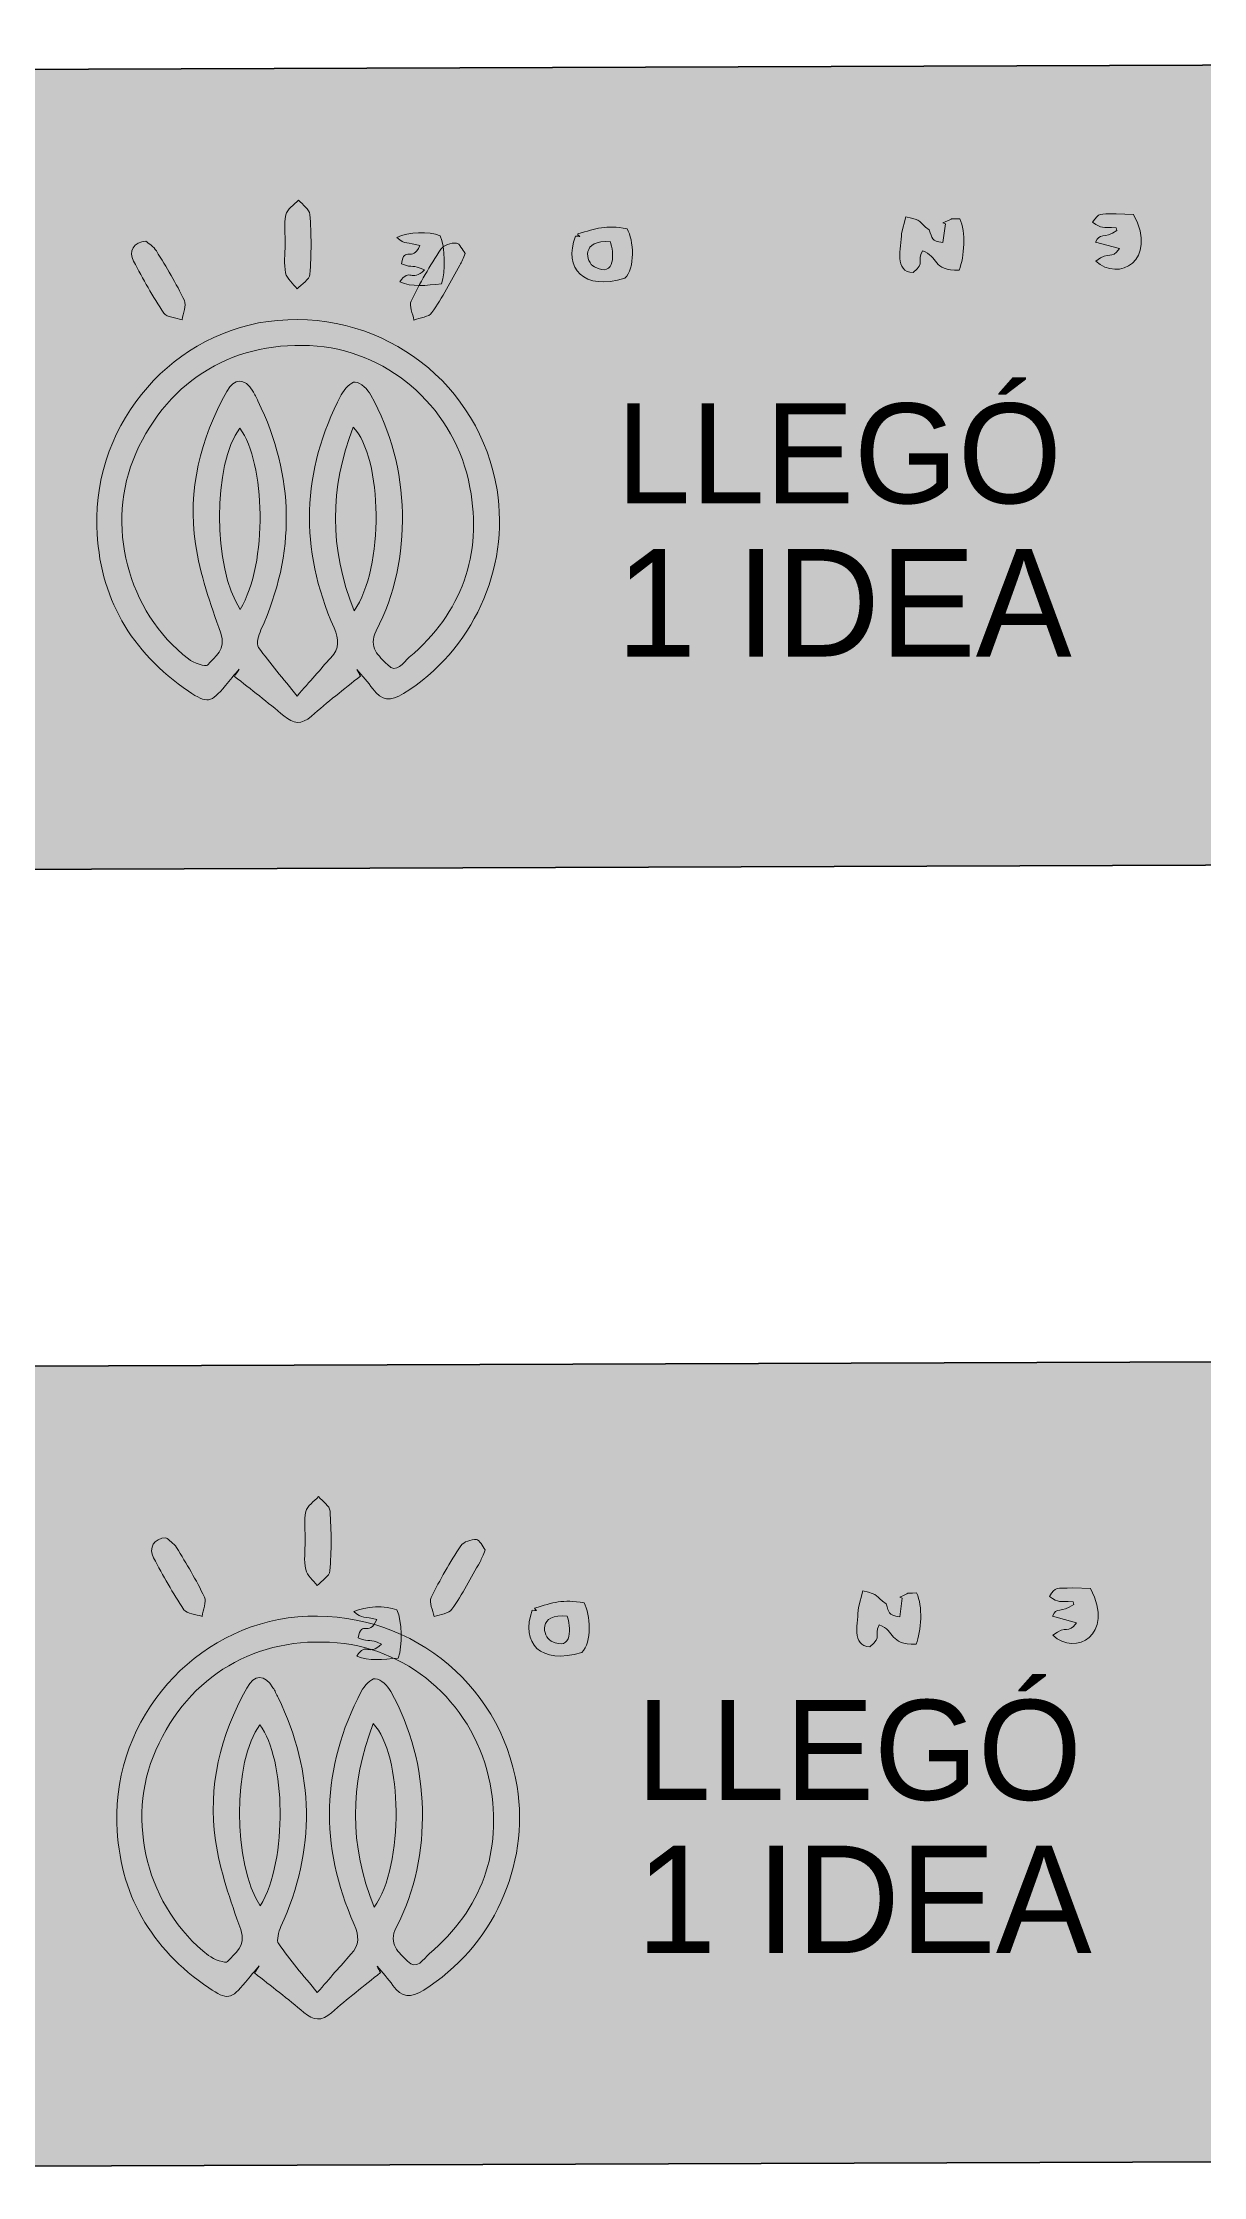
# Model space of a CAD drawing. Header units: millimetres. Extents: x -336 to 268, y -416 to 74.
# Drawn here: x 82.2 to 111.2, y -207.9 to -154.5 of the extents above; entities that cross this region are included whole.
import ezdxf

# ---------------------------------------------------------------- set-up
doc = ezdxf.new("R2010")
doc.units = ezdxf.units.MM
doc.header["$MEASUREMENT"] = 0
doc.layers.add('Capa 1', color=7, linetype='Continuous', lineweight=0)

msp = doc.modelspace()

# ---------------------------------------------------------------- hatches: boundary and pattern name
at = {"layer": 'Capa 1', "true_color": 0x92784b, "transparency": 33554687}
h = msp.add_hatch(color=35, dxfattribs=at)
h.dxf.hatch_style = 2
edge = h.paths.add_edge_path()
edge.add_spline(control_points=[(11.385, -155.471), (11.385, -155.471), (266.721, -154.548), (266.721, -154.548), (267.271, -154.546), (267.723, -154.995), (267.725, -155.545), (267.725, -155.545), (267.79, -173.545), (267.79, -173.545), (267.792, -174.095), (267.343, -174.546), (266.793, -174.548), (266.793, -174.548), (11.457, -175.471), (11.457, -175.471), (10.907, -175.473), (10.455, -175.025), (10.453, -174.475), (10.453, -174.475), (10.388, -156.475), (10.388, -156.475), (10.386, -155.925), (10.835, -155.473), (11.385, -155.471)], knot_values=[0, 0, 0, 0, 1, 1, 1, 2, 2, 2, 3, 3, 3, 4, 4, 4, 5, 5, 5, 6, 6, 6, 7, 7, 7, 8, 8, 8, 8], degree=3, periodic=0)
at = {"layer": 'Capa 1', "true_color": 0x000000, "transparency": 33554687}
h = msp.add_hatch(color=18, dxfattribs=at)
h.dxf.hatch_style = 2
edge = h.paths.add_edge_path()
edge.add_spline(control_points=[(88.268, -159.596), (88.268, -159.346), (88.229, -159.087), (88.282, -158.849), (88.313, -158.709), (88.49, -158.602), (88.602, -158.48), (88.701, -158.6), (88.878, -158.715), (88.886, -158.84), (88.92, -159.338), (88.923, -159.841), (88.885, -160.338), (88.875, -160.467), (88.677, -160.582), (88.566, -160.703), (88.465, -160.571), (88.309, -160.451), (88.277, -160.304), (88.228, -160.078), (88.265, -159.833), (88.265, -159.596), (88.266, -159.596), (88.267, -159.596), (88.268, -159.596)], knot_values=[0, 0, 0, 0, 1, 1, 1, 2, 2, 2, 3, 3, 3, 4, 4, 4, 5, 5, 5, 6, 6, 6, 7, 7, 7, 8, 8, 8, 8], degree=3, periodic=0)
h = msp.add_hatch(color=18, dxfattribs=at)
h.dxf.hatch_style = 2
edge = h.paths.add_edge_path()
edge.add_spline(control_points=[(84.785, -159.508), (84.85, -159.567), (84.979, -159.642), (85.048, -159.754), (85.296, -160.158), (85.544, -160.565), (85.746, -160.993), (85.805, -161.116), (85.712, -161.312), (85.688, -161.475), (85.533, -161.422), (85.308, -161.416), (85.234, -161.308), (84.954, -160.895), (84.712, -160.454), (84.477, -160.012), (84.346, -159.768), (84.479, -159.52), (84.785, -159.508)], knot_values=[0, 0, 0, 0, 1, 1, 1, 2, 2, 2, 3, 3, 3, 4, 4, 4, 5, 5, 5, 6, 6, 6, 6], degree=3, periodic=0)
h = msp.add_hatch(color=18, dxfattribs=at)
h.dxf.hatch_style = 2
edge = h.paths.add_edge_path()
edge.add_spline(control_points=[(92.768, -159.815), (92.712, -159.942), (92.682, -160.029), (92.637, -160.108), (92.409, -160.508), (92.197, -160.918), (91.936, -161.295), (91.858, -161.407), (91.641, -161.422), (91.487, -161.481), (91.459, -161.321), (91.357, -161.125), (91.414, -161.006), (91.631, -160.558), (91.885, -160.125), (92.158, -159.708), (92.222, -159.609), (92.417, -159.547), (92.546, -159.556), (92.628, -159.562), (92.699, -159.729), (92.768, -159.815)], knot_values=[0, 0, 0, 0, 1, 1, 1, 2, 2, 2, 3, 3, 3, 4, 4, 4, 5, 5, 5, 6, 6, 6, 7, 7, 7, 7], degree=3, periodic=0)
h = msp.add_hatch(color=18, dxfattribs=at)
h.dxf.hatch_style = 2
edge = h.paths.add_edge_path()
edge.add_spline(control_points=[(87.144, -168.713), (87.839, -167.556), (87.772, -165.044), (87.133, -164.187), (86.457, -165.055), (86.45, -167.698), (87.144, -168.713)], knot_values=[0, 0, 0, 0, 1, 1, 1, 2, 2, 2, 2], degree=3, periodic=0)
edge = h.paths.add_edge_path()
edge.add_spline(control_points=[(89.989, -168.747), (90.749, -167.692), (90.703, -164.921), (89.966, -164.155), (89.377, -165.685), (89.364, -167.184), (89.989, -168.747)], knot_values=[0, 0, 0, 0, 1, 1, 1, 2, 2, 2, 2], degree=3, periodic=0)
edge = h.paths.add_edge_path()
edge.add_spline(control_points=[(88.568, -170.88), (88.891, -170.511), (89.145, -170.213), (89.409, -169.923), (89.622, -169.688), (89.62, -169.469), (89.488, -169.173), (88.616, -167.209), (88.665, -165.26), (89.669, -163.351), (89.741, -163.213), (89.912, -163.022), (90.018, -163.033), (90.16, -163.049), (90.33, -163.212), (90.409, -163.355), (90.911, -164.272), (91.175, -165.262), (91.197, -166.307), (91.218, -167.338), (91.015, -168.332), (90.543, -169.251), (90.329, -169.668), (90.613, -169.879), (90.821, -170.096), (91.058, -170.342), (91.222, -170.035), (91.367, -169.912), (92.686, -168.791), (93.202, -167.354), (92.887, -165.664), (92.526, -163.737), (90.935, -162.296), (89.065, -162.134), (87.054, -161.96), (85.357, -162.945), (84.531, -164.817), (83.752, -166.583), (84.318, -168.768), (85.846, -169.952), (85.977, -170.053), (86.278, -170.158), (86.324, -170.106), (86.513, -169.891), (86.8, -169.718), (86.654, -169.305), (86.397, -168.577), (86.133, -167.834), (86.023, -167.075), (85.827, -165.731), (86.143, -164.453), (86.805, -163.269), (87.001, -162.918), (87.248, -162.922), (87.46, -163.258), (87.509, -163.335), (87.546, -163.42), (87.586, -163.503), (88.507, -165.399), (88.531, -167.305), (87.66, -169.227), (87.601, -169.359), (87.54, -169.573), (87.602, -169.663), (87.885, -170.067), (88.212, -170.44), (88.568, -170.88)], knot_values=[0, 0, 0, 0, 1, 1, 1, 2, 2, 2, 3, 3, 3, 4, 4, 4, 5, 5, 5, 6, 6, 6, 7, 7, 7, 8, 8, 8, 9, 9, 9, 10, 10, 10, 11, 11, 11, 12, 12, 12, 13, 13, 13, 14, 14, 14, 15, 15, 15, 16, 16, 16, 17, 17, 17, 18, 18, 18, 19, 19, 19, 20, 20, 20, 21, 21, 21, 22, 22, 22, 22], degree=3, periodic=0)
edge = h.paths.add_edge_path()
edge.add_spline(control_points=[(90.148, -170.38), (89.738, -170.713), (89.318, -171.033), (88.923, -171.383), (88.673, -171.605), (88.476, -171.581), (88.234, -171.377), (87.832, -171.036), (87.411, -170.718), (86.999, -170.39), (87.038, -170.329), (87.077, -170.269), (87.117, -170.208), (87.001, -170.346), (86.883, -170.482), (86.77, -170.621), (86.419, -171.051), (86.315, -171.078), (85.853, -170.762), (84.409, -169.775), (83.609, -168.413), (83.557, -166.652), (83.477, -164.01), (85.498, -161.715), (88.079, -161.488), (90.754, -161.252), (93.139, -163.095), (93.563, -165.726), (93.884, -167.72), (92.947, -169.741), (91.228, -170.819), (90.902, -171.023), (90.679, -171), (90.458, -170.7), (90.334, -170.533), (90.194, -170.378), (90.061, -170.217), (90.09, -170.271), (90.119, -170.326), (90.148, -170.38)], knot_values=[0, 0, 0, 0, 1, 1, 1, 2, 2, 2, 3, 3, 3, 4, 4, 4, 5, 5, 5, 6, 6, 6, 7, 7, 7, 8, 8, 8, 9, 9, 9, 10, 10, 10, 11, 11, 11, 12, 12, 12, 13, 13, 13, 13], degree=3, periodic=0)
at = {"layer": 'Capa 1', "true_color": 0x92784b, "transparency": 33554687}
h = msp.add_hatch(color=35, dxfattribs=at)
h.dxf.hatch_style = 2
edge = h.paths.add_edge_path()
edge.add_spline(control_points=[(11.886, -187.886), (11.886, -187.886), (267.222, -186.963), (267.222, -186.963), (267.772, -186.961), (268.224, -187.409), (268.226, -187.959), (268.226, -187.959), (268.291, -205.959), (268.291, -205.959), (268.293, -206.509), (267.845, -206.961), (267.294, -206.963), (267.294, -206.963), (11.958, -207.886), (11.958, -207.886), (11.408, -207.888), (10.957, -207.439), (10.955, -206.889), (10.955, -206.889), (10.889, -188.889), (10.889, -188.889), (10.887, -188.339), (11.336, -187.888), (11.886, -187.886)], knot_values=[0, 0, 0, 0, 1, 1, 1, 2, 2, 2, 3, 3, 3, 4, 4, 4, 5, 5, 5, 6, 6, 6, 7, 7, 7, 8, 8, 8, 8], degree=3, periodic=0)
at = {"layer": 'Capa 1', "true_color": 0x000000, "transparency": 33554687}
h = msp.add_hatch(color=18, dxfattribs=at)
h.dxf.hatch_style = 2
edge = h.paths.add_edge_path()
edge.add_spline(control_points=[(88.769, -192.01), (88.769, -191.76), (88.73, -191.502), (88.783, -191.264), (88.815, -191.124), (88.992, -191.016), (89.103, -190.894), (89.202, -191.014), (89.379, -191.129), (89.388, -191.255), (89.421, -191.752), (89.424, -192.255), (89.386, -192.752), (89.376, -192.881), (89.178, -192.996), (89.067, -193.117), (88.966, -192.985), (88.811, -192.865), (88.779, -192.718), (88.73, -192.492), (88.766, -192.247), (88.766, -192.01), (88.767, -192.01), (88.768, -192.01), (88.769, -192.01)], knot_values=[0, 0, 0, 0, 1, 1, 1, 2, 2, 2, 3, 3, 3, 4, 4, 4, 5, 5, 5, 6, 6, 6, 7, 7, 7, 8, 8, 8, 8], degree=3, periodic=0)
h = msp.add_hatch(color=18, dxfattribs=at)
h.dxf.hatch_style = 2
edge = h.paths.add_edge_path()
edge.add_spline(control_points=[(85.286, -191.922), (85.351, -191.981), (85.481, -192.056), (85.549, -192.168), (85.797, -192.572), (86.045, -192.979), (86.247, -193.407), (86.306, -193.531), (86.213, -193.726), (86.19, -193.889), (86.034, -193.836), (85.809, -193.831), (85.736, -193.722), (85.455, -193.309), (85.213, -192.868), (84.978, -192.427), (84.847, -192.182), (84.98, -191.934), (85.286, -191.922)], knot_values=[0, 0, 0, 0, 1, 1, 1, 2, 2, 2, 3, 3, 3, 4, 4, 4, 5, 5, 5, 6, 6, 6, 6], degree=3, periodic=0)
h = msp.add_hatch(color=18, dxfattribs=at)
h.dxf.hatch_style = 2
edge = h.paths.add_edge_path()
edge.add_spline(control_points=[(93.27, -192.229), (93.213, -192.357), (93.183, -192.444), (93.138, -192.522), (92.911, -192.922), (92.698, -193.333), (92.437, -193.709), (92.359, -193.821), (92.142, -193.836), (91.988, -193.896), (91.96, -193.735), (91.858, -193.539), (91.916, -193.421), (92.132, -192.972), (92.386, -192.539), (92.659, -192.122), (92.724, -192.023), (92.918, -191.961), (93.047, -191.97), (93.129, -191.976), (93.2, -192.143), (93.27, -192.229)], knot_values=[0, 0, 0, 0, 1, 1, 1, 2, 2, 2, 3, 3, 3, 4, 4, 4, 5, 5, 5, 6, 6, 6, 7, 7, 7, 7], degree=3, periodic=0)
h = msp.add_hatch(color=18, dxfattribs=at)
h.dxf.hatch_style = 2
edge = h.paths.add_edge_path()
edge.add_spline(control_points=[(87.645, -201.127), (88.34, -199.97), (88.274, -197.459), (87.634, -196.601), (86.958, -197.47), (86.951, -200.113), (87.645, -201.127)], knot_values=[0, 0, 0, 0, 1, 1, 1, 2, 2, 2, 2], degree=3, periodic=0)
edge = h.paths.add_edge_path()
edge.add_spline(control_points=[(90.49, -201.161), (91.25, -200.106), (91.205, -197.336), (90.467, -196.569), (89.878, -198.099), (89.865, -199.598), (90.49, -201.161)], knot_values=[0, 0, 0, 0, 1, 1, 1, 2, 2, 2, 2], degree=3, periodic=0)
edge = h.paths.add_edge_path()
edge.add_spline(control_points=[(89.069, -203.294), (89.392, -202.925), (89.646, -202.627), (89.91, -202.337), (90.123, -202.102), (90.121, -201.884), (89.99, -201.588), (89.117, -199.623), (89.166, -197.674), (90.17, -195.765), (90.242, -195.628), (90.413, -195.436), (90.519, -195.448), (90.661, -195.463), (90.831, -195.626), (90.91, -195.769), (91.412, -196.687), (91.676, -197.676), (91.698, -198.721), (91.719, -199.753), (91.516, -200.747), (91.044, -201.665), (90.83, -202.082), (91.114, -202.293), (91.322, -202.51), (91.559, -202.756), (91.723, -202.449), (91.869, -202.326), (93.187, -201.205), (93.704, -199.768), (93.388, -198.079), (93.027, -196.151), (91.436, -194.711), (89.566, -194.549), (87.555, -194.374), (85.858, -195.359), (85.032, -197.231), (84.254, -198.998), (84.819, -201.182), (86.348, -202.366), (86.478, -202.467), (86.779, -202.572), (86.825, -202.521), (87.014, -202.305), (87.301, -202.132), (87.155, -201.72), (86.898, -200.992), (86.634, -200.248), (86.524, -199.489), (86.328, -198.145), (86.644, -196.867), (87.306, -195.683), (87.502, -195.332), (87.749, -195.336), (87.961, -195.672), (88.01, -195.749), (88.047, -195.834), (88.088, -195.917), (89.008, -197.814), (89.032, -199.72), (88.161, -201.641), (88.102, -201.773), (88.041, -201.987), (88.104, -202.077), (88.386, -202.481), (88.713, -202.854), (89.069, -203.294)], knot_values=[0, 0, 0, 0, 1, 1, 1, 2, 2, 2, 3, 3, 3, 4, 4, 4, 5, 5, 5, 6, 6, 6, 7, 7, 7, 8, 8, 8, 9, 9, 9, 10, 10, 10, 11, 11, 11, 12, 12, 12, 13, 13, 13, 14, 14, 14, 15, 15, 15, 16, 16, 16, 17, 17, 17, 18, 18, 18, 19, 19, 19, 20, 20, 20, 21, 21, 21, 22, 22, 22, 22], degree=3, periodic=0)
edge = h.paths.add_edge_path()
edge.add_spline(control_points=[(90.649, -202.794), (90.24, -203.127), (89.819, -203.447), (89.425, -203.797), (89.174, -204.019), (88.977, -203.995), (88.736, -203.791), (88.333, -203.451), (87.913, -203.132), (87.5, -202.804), (87.539, -202.744), (87.578, -202.683), (87.618, -202.623), (87.502, -202.76), (87.385, -202.896), (87.271, -203.035), (86.92, -203.465), (86.816, -203.492), (86.354, -203.177), (84.91, -202.189), (84.11, -200.827), (84.058, -199.066), (83.979, -196.425), (85.999, -194.13), (88.58, -193.902), (91.256, -193.666), (93.64, -195.509), (94.064, -198.14), (94.385, -200.134), (93.448, -202.155), (91.729, -203.233), (91.404, -203.438), (91.18, -203.415), (90.959, -203.114), (90.836, -202.947), (90.695, -202.792), (90.562, -202.631), (90.591, -202.686), (90.62, -202.74), (90.649, -202.794)], knot_values=[0, 0, 0, 0, 1, 1, 1, 2, 2, 2, 3, 3, 3, 4, 4, 4, 5, 5, 5, 6, 6, 6, 7, 7, 7, 8, 8, 8, 9, 9, 9, 10, 10, 10, 11, 11, 11, 12, 12, 12, 13, 13, 13, 13], degree=3, periodic=0)

# ---------------------------------------------------------------- linework, layer by layer
at = {"layer": 'Capa 1', "color": 35, "lineweight": 35, "true_color": 0x92784b}
for points in [[(11.385, -155.471), (11.385, -155.471), (266.721, -154.548), (266.721, -154.548), (267.271, -154.546), (267.723, -154.995), (267.725, -155.545), (267.725, -155.545), (267.79, -173.545), (267.79, -173.545), (267.792, -174.095), (267.343, -174.546), (266.793, -174.548), (266.793, -174.548), (11.457, -175.471), (11.457, -175.471), (10.907, -175.473), (10.455, -175.025), (10.453, -174.475), (10.453, -174.475), (10.388, -156.475), (10.388, -156.475), (10.386, -155.925), (10.835, -155.473), (11.385, -155.471)], [(11.886, -187.886), (11.886, -187.886), (267.222, -186.963), (267.222, -186.963), (267.772, -186.961), (268.224, -187.409), (268.226, -187.959), (268.226, -187.959), (268.291, -205.959), (268.291, -205.959), (268.293, -206.509), (267.845, -206.961), (267.294, -206.963), (267.294, -206.963), (11.958, -207.886), (11.958, -207.886), (11.408, -207.888), (10.957, -207.439), (10.955, -206.889), (10.955, -206.889), (10.889, -188.889), (10.889, -188.889), (10.887, -188.339), (11.336, -187.888), (11.886, -187.886)]]:
    msp.add_open_spline(points, degree=3, knots=[0, 0, 0, 0, 1, 1, 1, 2, 2, 2, 3, 3, 3, 4, 4, 4, 5, 5, 5, 6, 6, 6, 7, 7, 7, 8, 8, 8, 8], dxfattribs=at)
at = {"layer": 'Capa 1'}
for points, knots in [([(88.268, -159.596), (88.268, -159.346), (88.229, -159.087), (88.282, -158.849), (88.313, -158.709), (88.49, -158.602), (88.602, -158.48), (88.701, -158.6), (88.878, -158.715), (88.886, -158.84), (88.92, -159.338), (88.923, -159.841), (88.885, -160.338), (88.875, -160.467), (88.677, -160.582), (88.566, -160.703), (88.465, -160.571), (88.309, -160.451), (88.277, -160.304), (88.228, -160.078), (88.265, -159.833), (88.265, -159.596), (88.266, -159.596), (88.267, -159.596), (88.268, -159.596)], [0, 0, 0, 0, 1, 1, 1, 2, 2, 2, 3, 3, 3, 4, 4, 4, 5, 5, 5, 6, 6, 6, 7, 7, 7, 8, 8, 8, 8]), ([(104.713, -159.052), (104.713, -159.052), (104.774, -159.076), (104.774, -159.076), (104.774, -159.076), (104.71, -159.546), (104.71, -159.546), (104.403, -159.503), (104.454, -159.441), (104.369, -159.225), (104.07, -159.017), (104.228, -158.99), (103.786, -158.9), (103.786, -158.9), (103.677, -159.314), (103.677, -159.314), (103.666, -159.685), (103.486, -160.28), (103.967, -160.295), (104.291, -160.009), (104.044, -160.045), (104.197, -159.748), (104.612, -159.892), (104.43, -160.249), (105.119, -160.233), (105.248, -159.897), (105.291, -159.273), (105.131, -158.95), (104.786, -158.971), (105.079, -158.899), (104.713, -159.052)], [0, 0, 0, 0, 1, 1, 1, 2, 2, 2, 3, 3, 3, 4, 4, 4, 5, 5, 5, 6, 6, 6, 7, 7, 7, 8, 8, 8, 9, 9, 9, 10, 10, 10, 10]), ([(109.041, -158.825), (108.603, -158.838), (108.627, -158.785), (108.45, -159.036), (108.703, -159.207), (108.675, -159.147), (109.046, -159.173), (109.046, -159.173), (109.06, -159.24), (109.06, -159.24), (108.736, -159.465), (108.627, -159.288), (108.53, -159.531), (108.53, -159.531), (109.126, -159.696), (109.126, -159.696), (108.912, -159.997), (108.882, -159.727), (108.537, -160.008), (109.097, -160.535), (110.096, -160.009), (109.48, -158.839), (109.48, -158.839), (109.041, -158.825), (109.041, -158.825)], [0, 0, 0, 0, 1, 1, 1, 2, 2, 2, 3, 3, 3, 4, 4, 4, 5, 5, 5, 6, 6, 6, 7, 7, 7, 8, 8, 8, 8]), ([(92.14, -159.373), (91.849, -159.257), (91.357, -159.28), (91.057, -159.416), (91.272, -159.605), (91.317, -159.524), (91.634, -159.616), (91.432, -160.071), (91.256, -159.595), (91.171, -160.075), (91.489, -160.201), (91.424, -160.07), (91.75, -160.228), (91.417, -160.557), (91.388, -160.149), (91.133, -160.529), (91.437, -160.661), (91.786, -160.616), (92.172, -160.576), (92.284, -160.269), (92.266, -159.656), (92.14, -159.373)], [0, 0, 0, 0, 1, 1, 1, 2, 2, 2, 3, 3, 3, 4, 4, 4, 5, 5, 5, 6, 6, 6, 7, 7, 7, 7]), ([(95.581, -159.327), (95.579, -159.394), (95.727, -159.399), (95.523, -159.382), (95.217, -160.2), (95.73, -160.754), (96.76, -160.437), (97.023, -160.191), (96.981, -159.483), (96.816, -159.197), (96.272, -159.1), (96.052, -159.19), (95.581, -159.327)], [0, 0, 0, 0, 1, 1, 1, 2, 2, 2, 3, 3, 3, 4, 4, 4, 4]), ([(96.396, -159.526), (96.484, -159.769), (96.549, -160.439), (95.996, -160.152), (95.777, -160.037), (95.656, -159.454), (96.396, -159.526)], [0, 0, 0, 0, 1, 1, 1, 2, 2, 2, 2]), ([(84.785, -159.508), (84.85, -159.567), (84.979, -159.642), (85.048, -159.754), (85.296, -160.158), (85.544, -160.565), (85.746, -160.993), (85.805, -161.116), (85.712, -161.312), (85.688, -161.475), (85.533, -161.422), (85.308, -161.416), (85.234, -161.308), (84.954, -160.895), (84.712, -160.454), (84.477, -160.012), (84.346, -159.768), (84.479, -159.52), (84.785, -159.508)], [0, 0, 0, 0, 1, 1, 1, 2, 2, 2, 3, 3, 3, 4, 4, 4, 5, 5, 5, 6, 6, 6, 6]), ([(92.768, -159.815), (92.712, -159.942), (92.682, -160.029), (92.637, -160.108), (92.409, -160.508), (92.197, -160.918), (91.936, -161.295), (91.858, -161.407), (91.641, -161.422), (91.487, -161.481), (91.459, -161.321), (91.357, -161.125), (91.414, -161.006), (91.631, -160.558), (91.885, -160.125), (92.158, -159.708), (92.222, -159.609), (92.417, -159.547), (92.546, -159.556), (92.628, -159.562), (92.699, -159.729), (92.768, -159.815)], [0, 0, 0, 0, 1, 1, 1, 2, 2, 2, 3, 3, 3, 4, 4, 4, 5, 5, 5, 6, 6, 6, 7, 7, 7, 7]), ([(90.148, -170.38), (89.738, -170.713), (89.318, -171.033), (88.923, -171.383), (88.673, -171.605), (88.476, -171.581), (88.234, -171.377), (87.832, -171.036), (87.411, -170.718), (86.999, -170.39), (87.038, -170.329), (87.077, -170.269), (87.117, -170.208), (87.001, -170.346), (86.883, -170.482), (86.77, -170.621), (86.419, -171.051), (86.315, -171.078), (85.853, -170.762), (84.409, -169.775), (83.609, -168.413), (83.557, -166.652), (83.477, -164.01), (85.498, -161.715), (88.079, -161.488), (90.754, -161.252), (93.139, -163.095), (93.563, -165.726), (93.884, -167.72), (92.947, -169.741), (91.228, -170.819), (90.902, -171.023), (90.679, -171), (90.458, -170.7), (90.334, -170.533), (90.194, -170.378), (90.061, -170.217), (90.09, -170.271), (90.119, -170.326), (90.148, -170.38)], [0, 0, 0, 0, 1, 1, 1, 2, 2, 2, 3, 3, 3, 4, 4, 4, 5, 5, 5, 6, 6, 6, 7, 7, 7, 8, 8, 8, 9, 9, 9, 10, 10, 10, 11, 11, 11, 12, 12, 12, 13, 13, 13, 13]), ([(88.568, -170.88), (88.891, -170.511), (89.145, -170.213), (89.409, -169.923), (89.622, -169.688), (89.62, -169.469), (89.488, -169.173), (88.616, -167.209), (88.665, -165.26), (89.669, -163.351), (89.741, -163.213), (89.912, -163.022), (90.018, -163.033), (90.16, -163.049), (90.33, -163.212), (90.409, -163.355), (90.911, -164.272), (91.175, -165.262), (91.197, -166.307), (91.218, -167.338), (91.015, -168.332), (90.543, -169.251), (90.329, -169.668), (90.613, -169.879), (90.821, -170.096), (91.058, -170.342), (91.222, -170.035), (91.367, -169.912), (92.686, -168.791), (93.202, -167.354), (92.887, -165.664), (92.526, -163.737), (90.935, -162.296), (89.065, -162.134), (87.054, -161.96), (85.357, -162.945), (84.531, -164.817), (83.752, -166.583), (84.318, -168.768), (85.846, -169.952), (85.977, -170.053), (86.278, -170.158), (86.324, -170.106), (86.513, -169.891), (86.8, -169.718), (86.654, -169.305), (86.397, -168.577), (86.133, -167.834), (86.023, -167.075), (85.827, -165.731), (86.143, -164.453), (86.805, -163.269), (87.001, -162.918), (87.248, -162.922), (87.46, -163.258), (87.509, -163.335), (87.546, -163.42), (87.586, -163.503), (88.507, -165.399), (88.531, -167.305), (87.66, -169.227), (87.601, -169.359), (87.54, -169.573), (87.602, -169.663), (87.885, -170.067), (88.212, -170.44), (88.568, -170.88)], [0, 0, 0, 0, 1, 1, 1, 2, 2, 2, 3, 3, 3, 4, 4, 4, 5, 5, 5, 6, 6, 6, 7, 7, 7, 8, 8, 8, 9, 9, 9, 10, 10, 10, 11, 11, 11, 12, 12, 12, 13, 13, 13, 14, 14, 14, 15, 15, 15, 16, 16, 16, 17, 17, 17, 18, 18, 18, 19, 19, 19, 20, 20, 20, 21, 21, 21, 22, 22, 22, 22]), ([(87.144, -168.713), (87.839, -167.556), (87.772, -165.044), (87.133, -164.187), (86.457, -165.055), (86.45, -167.698), (87.144, -168.713)], [0, 0, 0, 0, 1, 1, 1, 2, 2, 2, 2]), ([(89.989, -168.747), (90.749, -167.692), (90.703, -164.921), (89.966, -164.155), (89.377, -165.685), (89.364, -167.184), (89.989, -168.747)], [0, 0, 0, 0, 1, 1, 1, 2, 2, 2, 2]), ([(88.769, -192.01), (88.769, -191.76), (88.73, -191.502), (88.783, -191.264), (88.815, -191.124), (88.992, -191.016), (89.103, -190.894), (89.202, -191.014), (89.379, -191.129), (89.388, -191.255), (89.421, -191.752), (89.424, -192.255), (89.386, -192.752), (89.376, -192.881), (89.178, -192.996), (89.067, -193.117), (88.966, -192.985), (88.811, -192.865), (88.779, -192.718), (88.73, -192.492), (88.766, -192.247), (88.766, -192.01), (88.767, -192.01), (88.768, -192.01), (88.769, -192.01)], [0, 0, 0, 0, 1, 1, 1, 2, 2, 2, 3, 3, 3, 4, 4, 4, 5, 5, 5, 6, 6, 6, 7, 7, 7, 8, 8, 8, 8]), ([(85.286, -191.922), (85.351, -191.981), (85.481, -192.056), (85.549, -192.168), (85.797, -192.572), (86.045, -192.979), (86.247, -193.407), (86.306, -193.531), (86.213, -193.726), (86.19, -193.889), (86.034, -193.836), (85.809, -193.831), (85.736, -193.722), (85.455, -193.309), (85.213, -192.868), (84.978, -192.427), (84.847, -192.182), (84.98, -191.934), (85.286, -191.922)], [0, 0, 0, 0, 1, 1, 1, 2, 2, 2, 3, 3, 3, 4, 4, 4, 5, 5, 5, 6, 6, 6, 6]), ([(93.27, -192.229), (93.213, -192.357), (93.183, -192.444), (93.138, -192.522), (92.911, -192.922), (92.698, -193.333), (92.437, -193.709), (92.359, -193.821), (92.142, -193.836), (91.988, -193.896), (91.96, -193.735), (91.858, -193.539), (91.916, -193.421), (92.132, -192.972), (92.386, -192.539), (92.659, -192.122), (92.724, -192.023), (92.918, -191.961), (93.047, -191.97), (93.129, -191.976), (93.2, -192.143), (93.27, -192.229)], [0, 0, 0, 0, 1, 1, 1, 2, 2, 2, 3, 3, 3, 4, 4, 4, 5, 5, 5, 6, 6, 6, 7, 7, 7, 7]), ([(91.062, -193.727), (90.771, -193.611), (90.278, -193.634), (89.979, -193.77), (90.194, -193.958), (90.239, -193.878), (90.556, -193.97), (90.354, -194.425), (90.178, -193.949), (90.092, -194.429), (90.411, -194.555), (90.346, -194.424), (90.671, -194.582), (90.338, -194.911), (90.309, -194.503), (90.055, -194.883), (90.358, -195.015), (90.708, -194.97), (91.093, -194.93), (91.206, -194.622), (91.188, -194.01), (91.062, -193.727)], [0, 0, 0, 0, 1, 1, 1, 2, 2, 2, 3, 3, 3, 4, 4, 4, 5, 5, 5, 6, 6, 6, 7, 7, 7, 7]), ([(94.503, -193.681), (94.501, -193.748), (94.649, -193.753), (94.445, -193.736), (94.138, -194.553), (94.651, -195.108), (95.682, -194.79), (95.945, -194.545), (95.902, -193.836), (95.738, -193.551), (95.194, -193.454), (94.974, -193.544), (94.503, -193.681)], [0, 0, 0, 0, 1, 1, 1, 2, 2, 2, 3, 3, 3, 4, 4, 4, 4]), ([(103.634, -193.406), (103.634, -193.406), (103.695, -193.43), (103.695, -193.43), (103.695, -193.43), (103.631, -193.9), (103.631, -193.9), (103.324, -193.857), (103.376, -193.794), (103.291, -193.579), (102.992, -193.371), (103.149, -193.343), (102.708, -193.254), (102.708, -193.254), (102.598, -193.668), (102.598, -193.668), (102.588, -194.039), (102.408, -194.634), (102.888, -194.649), (103.213, -194.363), (102.966, -194.399), (103.119, -194.102), (103.533, -194.246), (103.352, -194.603), (104.04, -194.587), (104.17, -194.251), (104.213, -193.627), (104.053, -193.304), (103.708, -193.325), (104.001, -193.253), (103.634, -193.406)], [0, 0, 0, 0, 1, 1, 1, 2, 2, 2, 3, 3, 3, 4, 4, 4, 5, 5, 5, 6, 6, 6, 7, 7, 7, 8, 8, 8, 9, 9, 9, 10, 10, 10, 10]), ([(107.963, -193.179), (107.525, -193.191), (107.548, -193.139), (107.372, -193.39), (107.625, -193.561), (107.597, -193.501), (107.968, -193.527), (107.968, -193.527), (107.982, -193.594), (107.982, -193.594), (107.658, -193.819), (107.548, -193.641), (107.452, -193.884), (107.452, -193.884), (108.048, -194.05), (108.048, -194.05), (107.834, -194.35), (107.803, -194.081), (107.458, -194.362), (108.019, -194.888), (109.017, -194.363), (108.402, -193.193), (108.402, -193.193), (107.963, -193.179), (107.963, -193.179)], [0, 0, 0, 0, 1, 1, 1, 2, 2, 2, 3, 3, 3, 4, 4, 4, 5, 5, 5, 6, 6, 6, 7, 7, 7, 8, 8, 8, 8]), ([(90.649, -202.794), (90.24, -203.127), (89.819, -203.447), (89.425, -203.797), (89.174, -204.019), (88.977, -203.995), (88.736, -203.791), (88.333, -203.451), (87.913, -203.132), (87.5, -202.804), (87.539, -202.744), (87.578, -202.683), (87.618, -202.623), (87.502, -202.76), (87.385, -202.896), (87.271, -203.035), (86.92, -203.465), (86.816, -203.492), (86.354, -203.177), (84.91, -202.189), (84.11, -200.827), (84.058, -199.066), (83.979, -196.425), (85.999, -194.13), (88.58, -193.902), (91.256, -193.666), (93.64, -195.509), (94.064, -198.14), (94.385, -200.134), (93.448, -202.155), (91.729, -203.233), (91.404, -203.438), (91.18, -203.415), (90.959, -203.114), (90.836, -202.947), (90.695, -202.792), (90.562, -202.631), (90.591, -202.686), (90.62, -202.74), (90.649, -202.794)], [0, 0, 0, 0, 1, 1, 1, 2, 2, 2, 3, 3, 3, 4, 4, 4, 5, 5, 5, 6, 6, 6, 7, 7, 7, 8, 8, 8, 9, 9, 9, 10, 10, 10, 11, 11, 11, 12, 12, 12, 13, 13, 13, 13]), ([(95.318, -193.88), (95.405, -194.123), (95.47, -194.793), (94.918, -194.505), (94.698, -194.391), (94.578, -193.808), (95.318, -193.88)], [0, 0, 0, 0, 1, 1, 1, 2, 2, 2, 2]), ([(89.069, -203.294), (89.392, -202.925), (89.646, -202.627), (89.91, -202.337), (90.123, -202.102), (90.121, -201.884), (89.99, -201.588), (89.117, -199.623), (89.166, -197.674), (90.17, -195.765), (90.242, -195.628), (90.413, -195.436), (90.519, -195.448), (90.661, -195.463), (90.831, -195.626), (90.91, -195.769), (91.412, -196.687), (91.676, -197.676), (91.698, -198.721), (91.719, -199.753), (91.516, -200.747), (91.044, -201.665), (90.83, -202.082), (91.114, -202.293), (91.322, -202.51), (91.559, -202.756), (91.723, -202.449), (91.869, -202.326), (93.187, -201.205), (93.704, -199.768), (93.388, -198.079), (93.027, -196.151), (91.436, -194.711), (89.566, -194.549), (87.555, -194.374), (85.858, -195.359), (85.032, -197.231), (84.254, -198.998), (84.819, -201.182), (86.348, -202.366), (86.478, -202.467), (86.779, -202.572), (86.825, -202.521), (87.014, -202.305), (87.301, -202.132), (87.155, -201.72), (86.898, -200.992), (86.634, -200.248), (86.524, -199.489), (86.328, -198.145), (86.644, -196.867), (87.306, -195.683), (87.502, -195.332), (87.749, -195.336), (87.961, -195.672), (88.01, -195.749), (88.047, -195.834), (88.088, -195.917), (89.008, -197.814), (89.032, -199.72), (88.161, -201.641), (88.102, -201.773), (88.041, -201.987), (88.104, -202.077), (88.386, -202.481), (88.713, -202.854), (89.069, -203.294)], [0, 0, 0, 0, 1, 1, 1, 2, 2, 2, 3, 3, 3, 4, 4, 4, 5, 5, 5, 6, 6, 6, 7, 7, 7, 8, 8, 8, 9, 9, 9, 10, 10, 10, 11, 11, 11, 12, 12, 12, 13, 13, 13, 14, 14, 14, 15, 15, 15, 16, 16, 16, 17, 17, 17, 18, 18, 18, 19, 19, 19, 20, 20, 20, 21, 21, 21, 22, 22, 22, 22]), ([(87.645, -201.127), (88.34, -199.97), (88.274, -197.459), (87.634, -196.601), (86.958, -197.47), (86.951, -200.113), (87.645, -201.127)], [0, 0, 0, 0, 1, 1, 1, 2, 2, 2, 2]), ([(90.49, -201.161), (91.25, -200.106), (91.205, -197.336), (90.467, -196.569), (89.878, -198.099), (89.865, -199.598), (90.49, -201.161)], [0, 0, 0, 0, 1, 1, 1, 2, 2, 2, 2])]:
    msp.add_open_spline(points, degree=3, knots=knots, dxfattribs=at)

# ---------------------------------------------------------------- texts
at = {"layer": 'Capa 1', "char_height": 0.2, "attachment_point": 7}
for s, insert in [('\\C250;\\c1776925;\\FKeep Calm Medium|b0|i0|c1;\\H2.497667;\\W1.000000;LLEGÓ\\H2.687630; ', (96.545, -166.097)), ('\\C250;\\c1776925;\\FKeep Calm Medium|b0|i0|c1;\\H2.687630;\\W1.000000;1 IDEA', (96.545, -169.893)), ('\\C250;\\c1776925;\\FKeep Calm Medium|b0|i0|c1;\\H2.497667;\\W1.000000;LLEGÓ\\H2.687630; ', (97.046, -198.511)), ('\\C250;\\c1776925;\\FKeep Calm Medium|b0|i0|c1;\\H2.687630;\\W1.000000;1 IDEA', (97.046, -202.307))]:
    msp.add_mtext(s, dxfattribs=dict(at, insert=insert))

doc.saveas('drawing.dxf')
